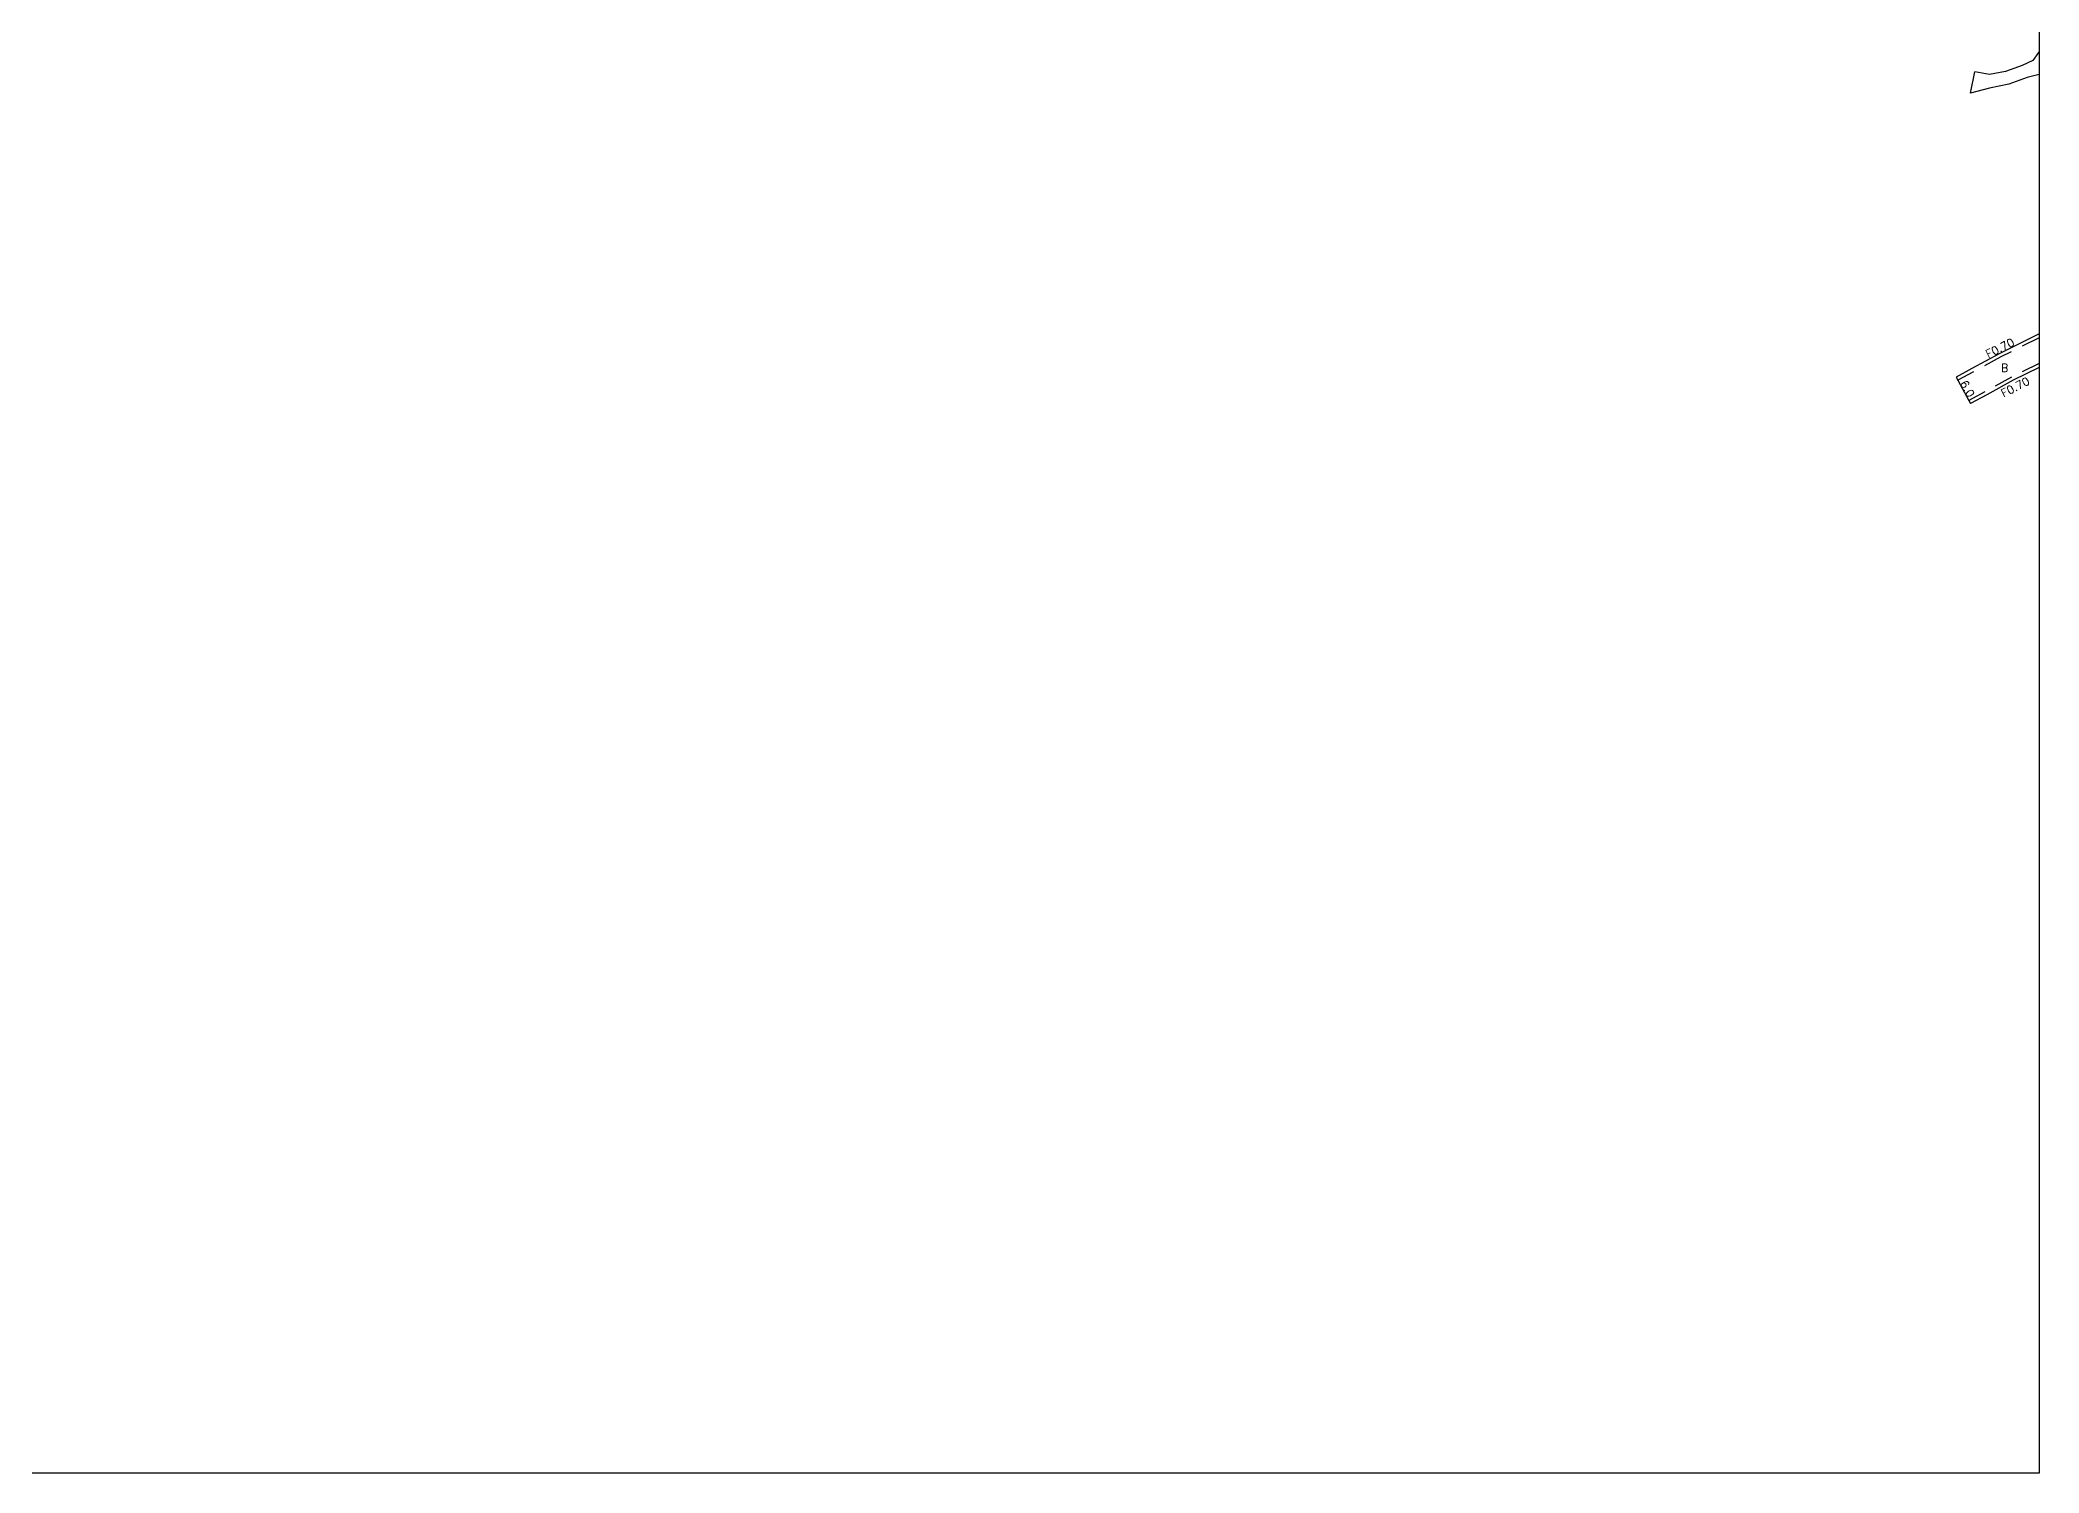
# Model space of a CAD drawing. Header units: metres. Extents: x -12000 to -11200, y -111600 to -111000.
# Drawn here: x -11599.8 to -11200, y -111600 to -111313.4 of the extents above; entities that cross this region are included whole.
import ezdxf

# ---------------------------------------------------------------- set-up
doc = ezdxf.new("R2010")
doc.units = ezdxf.units.M
doc.header["$LTSCALE"] = 2.5
doc.linetypes.add('22320', pattern=[2.5, 1.5, -1])
for name, color, linetype in [('2101000', 175, 'Continuous'), ('2101001', 1, 'Continuous'), ('2102000', 4, 'Continuous'), ('2102001', 191, 'Continuous'), ('2232000', 120, '22320'), ('9201100', 215, 'Continuous'), ('9201500', 222, 'Continuous'), ('9202100', 82, 'Continuous'), ('9203500', 155, 'Continuous'), ('999', 7, 'Continuous')]:
    doc.layers.add(name, color=color, linetype=linetype)
doc.styles.add('Dm_Anotation', font='txt.shx', dxfattribs={"bigfont": 'pscdm.shx'})

msp = doc.modelspace()

# ---------------------------------------------------------------- linework, layer by layer
at = {"layer": '2101000'}
for points in [[(-11200, -111372.19), (-11207.94, -111376.15), (-11213.41, -111379.13), (-11216.6, -111380.87)], [(-11200, -111378.9), (-11205.16, -111381.47), (-11210.44, -111384.35), (-11213.73, -111386.14)]]:
    msp.add_lwpolyline(points, dxfattribs=at)
at = {"layer": '2101001'}
msp.add_lwpolyline([(-11216.6, -111380.87), (-11216.26, -111381.48), (-11214.06, -111385.52), (-11213.73, -111386.14)], dxfattribs=at)
at = {"layer": '2102000'}
for points in [[(-11200, -111315.75), (-11200.09, -111315.92), (-11201.26, -111317.53), (-11203.36, -111318.5), (-11206.73, -111319.71), (-11209.92, -111320.35), (-11212.85, -111319.79)], [(-11200, -111320.31), (-11202.36, -111320.94), (-11206.02, -111322.25), (-11209.91, -111323.03), (-11213.69, -111324.07)]]:
    msp.add_lwpolyline(points, dxfattribs=at)
at = {"layer": '2102001'}
msp.add_lwpolyline([(-11213.69, -111324.07), (-11212.85, -111319.79)], dxfattribs=at)
at = {"layer": '2232000'}
for points in [[(-11200, -111372.98), (-11207.62, -111376.77), (-11213.11, -111379.76), (-11216.26, -111381.48)], [(-11216.6, -111380.87), (-11216.26, -111381.48)], [(-11200, -111378.12), (-11205.49, -111380.85), (-11210.86, -111383.78), (-11214.06, -111385.52)], [(-11214.06, -111385.52), (-11213.73, -111386.14)]]:
    msp.add_lwpolyline(points, dxfattribs=at)
at = {"layer": '9201100'}
msp.add_lwpolyline([(-11216.6, -111380.87), (-11213.73, -111386.14)], dxfattribs=at)
at = {"layer": '999'}
msp.add_lwpolyline([(-12000, -111000), (-11200, -111000), (-11200, -111600), (-12000, -111600)], close=True, dxfattribs=at)

# ---------------------------------------------------------------- texts
at = {"layer": '9201500', "style": 'Dm_Anotation'}
msp.add_text('6.0', height=1.6, rotation=298.5954, dxfattribs=at).set_placement((-11215.84, -111382.05))
at = {"layer": '9202100', "style": 'Dm_Anotation'}
msp.add_text('B', height=1.6, dxfattribs=at).set_placement((-11207.58, -111379.79))
at = {"layer": '9203500', "style": 'Dm_Anotation'}
for rotation, p in [(26.4821, (-11210.15, -111377.09)), (27.3732, (-11207.06, -111384.93))]:
    msp.add_text('F0.70', height=1.6, rotation=rotation, dxfattribs=at).set_placement(p)

doc.saveas('drawing.dxf')
